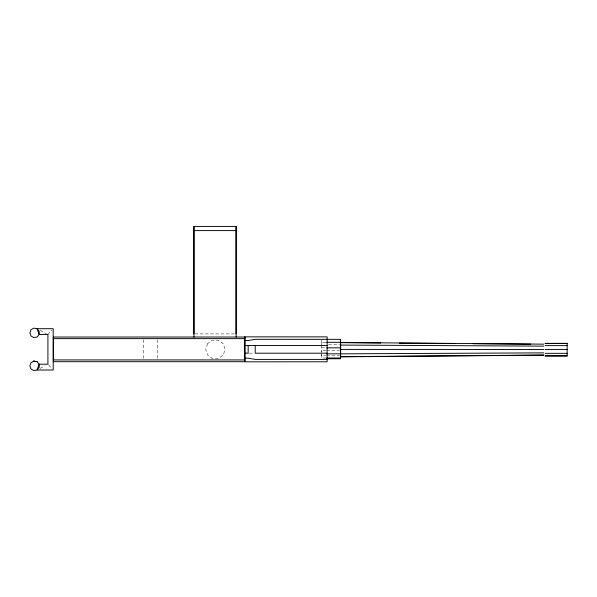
<?xml version="1.0" encoding="UTF-8"?>
<svg xmlns="http://www.w3.org/2000/svg" width="597" height="597" viewBox="0 0 597 597"><rect width="100%" height="100%" fill="white"/><g stroke="black" fill="none" stroke-linecap="round" stroke-linejoin="round"><path stroke-width="0.45" stroke-dasharray="2.98 2.24" d="M321.201 353.028L321.201 355.797L325.783 355.797M47.917 334.514L52.029 329.999M40.163 368.349L44.812 365.864M249.367 353.185L253.538 353.178M194.868 333.91L235.196 333.91M325.783 342.297L321.201 342.297L321.201 347.835L325.783 347.835M328.529 344.26L339.514 344.26M325.783 350.26L321.201 350.26L321.201 352.103L321.201 340.081M326.693 350.26L339.514 350.26M326.693 355.797L339.514 355.797M325.783 358.006L321.201 358.006L321.201 354.67M40.163 330.365L46.365 333.686M48.499 364.857L52.029 368.722M157.28 339.768L157.28 358.954M143.735 339.768L143.735 358.954M207.562 343.671L205.711 349.357L207.562 355.051L212.405 358.573L218.39 358.573L223.233 355.051L225.084 349.357L223.233 343.671L218.39 340.148L212.405 340.148L207.562 343.671"/><path stroke-width="0.9" d="M193.95 333.91L193.95 226.42L236.113 226.42L236.113 337.253M236.113 333.91L236.113 226.42M244.837 353.185L244.837 336.857L327.126 336.88L327.126 361.782L244.837 361.804L244.837 353.185L248.173 353.185L248.173 345.476M340.424 350.26L340.424 344.26M244.837 340.491L248.173 340.491L255.21 339.312L340.424 339.342L340.424 342.297L326.693 342.297M33.828 361.118L30.977 362.767L29.85 365.849L30.984 368.939L33.828 370.58L37.059 370.013L53.208 370.006L53.2 328.708L37.059 328.708L33.82 328.141L30.977 329.783L29.85 332.872L30.984 335.954L33.828 337.596L37.059 337.029L39.178 334.507L39.171 331.223L37.059 328.708L39.171 334.514L47.917 334.514L47.917 364.207L39.171 364.207L37.059 361.692L33.828 361.118L37.059 361.692M340.641 356.67L543.77 355.051M543.77 355.178L340.641 356.827L340.641 342.499L543.77 344.148M340.641 353.834L543.77 352.872M193.95 230.599L236.113 230.599M53.342 338.633L244.882 338.633M545.173 343.35L567.15 343.35L567.15 355.976L545.173 355.976M545.173 343.491L567.15 343.491M244.837 345.476L327.126 345.476M545.173 345.618L567.15 345.618M326.693 347.835L340.424 347.835M340.641 349.402L543.77 349.461M545.173 349.432L567.15 349.432M327.126 353.185L255.21 353.185L255.21 345.476M545.173 353.334L567.15 353.334M326.693 353.834L340.424 353.834M545.173 355.834L567.15 355.834M326.693 358.006L340.424 358.006M244.837 358.17L248.173 358.17L255.21 359.401L327.126 359.401M326.693 358.76L340.424 358.752L340.424 339.342M53.342 359.924L244.882 359.924M340.641 345.073L543.77 346.133M340.641 342.656L380.714 342.976M399.348 343.126L455.25 343.573M472.958 343.708L530.726 344.171M193.95 226.42L193.95 337.253M39.171 364.207L37.059 370.013L39.171 367.498L39.171 364.207M244.882 337.029L53.342 337.029L53.342 361.692L244.882 361.692L244.882 337.029"/></g></svg>
